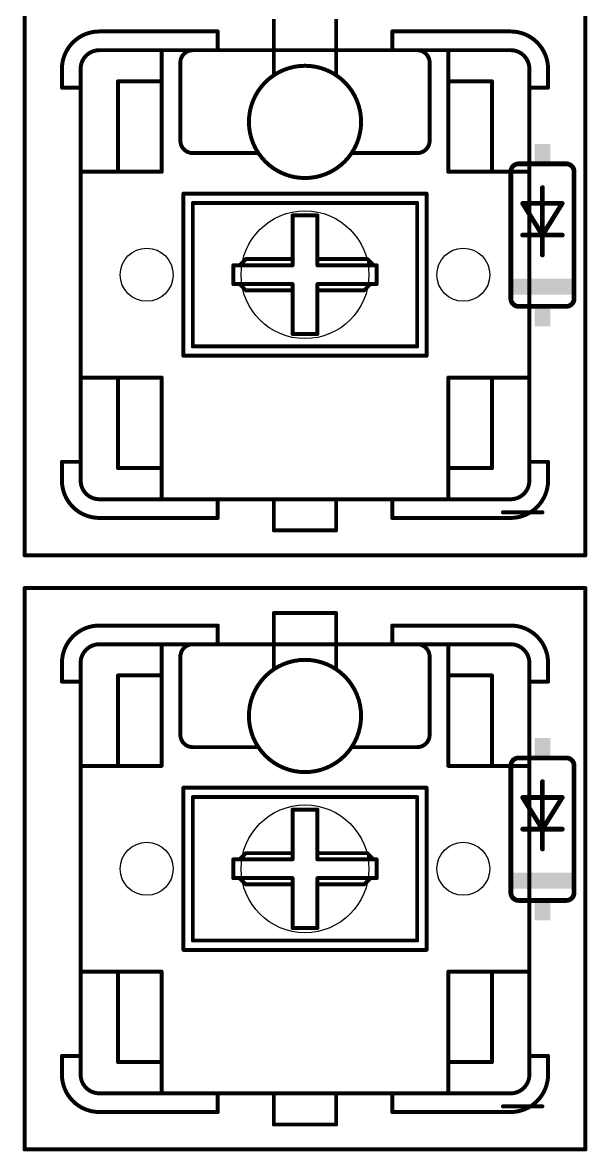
# Model space of a CAD drawing. Extents: x 0 to 155, y -1 to 106.
# Drawn here: x 59.52 to 77.64, y 44.28 to 80.48 of the extents above; entities that cross this region are included whole.
import ezdxf

# ---------------------------------------------------------------- set-up
doc = ezdxf.new("R2010")
doc.units = 0
doc.layers.add('20', color=7, linetype='CONTINUOUS')
doc.layers.add('21', color=253, linetype='CONTINUOUS')

# ---------------------------------------------------------------- blocks, each defined once
blk = doc.blocks.new('RECT')
blk.add_solid([(-0.5, -0.5), (0.5, -0.5), (-0.5, 0.5), (0.5, 0.5)])

msp = doc.modelspace()

# ---------------------------------------------------------------- linework, layer by layer
at = {"layer": '20'}
for centre, radius in [((68.58, 72.39), 2.05), ((63.5, 72.39), 0.85), ((73.66, 72.39), 0.85), ((68.58, 53.34), 2.05), ((63.5, 53.34), 0.85), ((73.66, 53.34), 0.85)]:
    msp.add_circle(centre, radius, dxfattribs=at)
at = {"layer": '21'}
for points, const_width in [([(59.58, 63.39), (59.58, 81.39)], 0.127), ([(77.58, 81.39), (77.58, 63.39)], 0.127), ([(67.58, 79.59), (67.58, 80.59)], 0.127), ([(69.58, 79.59), (69.58, 80.59)], 0.127), ([(61.98, 80.19), (65.78, 80.19)], 0.127), ([(65.78, 79.59), (65.78, 80.19)], 0.127), ([(71.38, 80.19), (75.18, 80.19)], 0.127), ([(71.38, 79.59), (71.38, 80.19)], 0.127), ([(61.98, 79.59), (65.78, 79.59)], 0.127), ([(63.98, 79.59), (63.98, 78.59)], 0.127), ([(65.78, 79.59), (67.58, 79.59)], 0.127), ([(67.58, 79.59), (69.58, 79.59)], 0.127), ([(67.58, 78.79), (67.58, 79.59)], 0.127), ([(69.58, 79.59), (71.38, 79.59)], 0.127), ([(69.58, 79.59), (69.58, 78.79)], 0.127), ([(71.38, 79.59), (75.18, 79.59)], 0.127), ([(73.18, 79.59), (73.18, 78.59)], 0.127), ([(60.78, 78.39), (60.78, 78.99)], 0.127), ([(61.38, 78.39), (61.38, 78.99)], 0.127), ([(64.58, 76.69), (64.58, 79.19)], 0.127), ([(72.58, 76.69), (72.58, 79.19)], 0.127), ([(75.78, 78.99), (75.78, 78.39)], 0.127), ([(76.38, 78.99), (76.38, 78.39)], 0.127), ([(62.58, 78.59), (62.58, 75.69)], 0.127), ([(63.98, 78.59), (62.58, 78.59)], 0.127), ([(63.98, 78.59), (63.98, 75.69)], 0.127), ([(73.18, 78.59), (73.18, 75.69)], 0.127), ([(74.58, 78.59), (73.18, 78.59)], 0.127), ([(74.58, 78.59), (74.58, 75.69)], 0.127), ([(61.38, 78.39), (60.78, 78.39)], 0.127), ([(61.38, 66.39), (61.38, 78.39)], 0.127), ([(75.78, 78.39), (75.78, 66.39)], 0.127), ([(75.78, 78.39), (76.38, 78.39)], 0.127), ([(64.98, 76.29), (67.08, 76.29)], 0.127), ([(70.08, 76.29), (72.18, 76.29)], 0.127), ([(75.438, 75.946), (76.962, 75.946)], 0.1524), ([(62.58, 75.69), (61.38, 75.69)], 0.127), ([(63.98, 75.69), (62.58, 75.69)], 0.127), ([(74.58, 75.69), (73.18, 75.69)], 0.127), ([(75.78, 75.69), (74.58, 75.69)], 0.127), ([(75.184, 71.628), (75.184, 75.692)], 0.1524), ([(77.216, 71.628), (77.216, 75.692)], 0.1524), ([(64.68, 69.79), (64.68, 74.99)], 0.127), ([(64.68, 74.99), (72.48, 74.99)], 0.127), ([(72.48, 74.99), (72.48, 69.79)], 0.127), ([(76.2, 73.66), (76.2, 75.184)], 0.1524), ([(64.98, 70.09), (64.98, 74.69)], 0.127), ([(64.98, 74.69), (72.18, 74.69)], 0.127), ([(72.18, 74.69), (72.18, 70.09)], 0.127), ([(75.565, 74.676), (76.835, 74.676)], 0.1524), ([(76.2, 73.66), (75.565, 74.676)], 0.1524), ([(76.835, 74.676), (76.2, 73.66)], 0.1524), ([(68.18, 72.89), (68.18, 74.29)], 0.127), ([(68.18, 74.29), (68.98, 74.29)], 0.127), ([(68.98, 74.29), (68.98, 72.89)], 0.127), ([(75.565, 73.66), (76.2, 73.66)], 0.1524), ([(76.2, 73.025), (76.2, 73.66)], 0.1524), ([(76.2, 73.66), (76.835, 73.66)], 0.1524), ([(66.68, 72.89), (66.48, 72.69)], 0.127), ([(68.18, 72.89), (66.68, 72.89)], 0.127), ([(68.18, 72.69), (68.18, 72.89)], 0.127), ([(68.98, 72.89), (68.98, 72.69)], 0.127), ([(70.58, 72.89), (68.98, 72.89)], 0.127), ([(70.78, 72.69), (70.58, 72.89)], 0.127), ([(66.28, 72.09), (66.28, 72.69)], 0.127), ([(66.28, 72.69), (66.48, 72.69)], 0.127), ([(66.48, 72.69), (68.18, 72.69)], 0.127), ([(68.98, 72.69), (70.78, 72.69)], 0.127), ([(70.88, 72.69), (70.78, 72.69)], 0.127), ([(70.88, 72.69), (70.88, 72.09)], 0.127), ([(66.48, 72.09), (66.28, 72.09)], 0.127), ([(68.18, 72.09), (66.48, 72.09)], 0.127), ([(66.48, 72.09), (66.68, 71.89)], 0.127), ([(68.18, 71.89), (68.18, 72.09)], 0.127), ([(70.68, 72.09), (68.98, 72.09)], 0.127), ([(68.98, 72.09), (68.98, 71.89)], 0.127), ([(70.68, 72.09), (70.48, 71.89)], 0.127), ([(70.88, 72.09), (70.68, 72.09)], 0.127), ([(68.18, 71.89), (66.68, 71.89)], 0.127), ([(68.18, 70.49), (68.18, 71.89)], 0.127), ([(68.98, 71.89), (68.98, 70.49)], 0.127), ([(70.48, 71.89), (68.98, 71.89)], 0.127), ([(75.438, 71.374), (76.962, 71.374)], 0.1524), ([(68.98, 70.49), (68.18, 70.49)], 0.127), ([(72.18, 70.09), (64.98, 70.09)], 0.127), ([(72.48, 69.79), (64.68, 69.79)], 0.127), ([(62.58, 69.09), (61.38, 69.09)], 0.127), ([(63.98, 69.09), (62.58, 69.09)], 0.127), ([(62.58, 69.09), (62.58, 66.19)], 0.127), ([(63.98, 69.09), (63.98, 66.19)], 0.127), ([(74.58, 69.09), (73.18, 69.09)], 0.127), ([(73.18, 69.09), (73.18, 66.19)], 0.127), ([(75.78, 69.09), (74.58, 69.09)], 0.127), ([(74.58, 69.09), (74.58, 66.19)], 0.127), ([(60.78, 65.79), (60.78, 66.39)], 0.127), ([(61.38, 66.39), (60.78, 66.39)], 0.127), ([(61.38, 65.79), (61.38, 66.39)], 0.127), ([(63.98, 66.19), (62.58, 66.19)], 0.127), ([(63.98, 66.19), (63.98, 65.19)], 0.127), ([(73.18, 66.19), (73.18, 65.19)], 0.127), ([(74.58, 66.19), (73.18, 66.19)], 0.127), ([(75.78, 66.39), (75.78, 65.79)], 0.127), ([(75.78, 66.39), (76.38, 66.39)], 0.127), ([(76.38, 66.39), (76.38, 65.79)], 0.127), ([(65.78, 65.19), (61.98, 65.19)], 0.127), ([(67.58, 65.19), (65.78, 65.19)], 0.127), ([(65.78, 64.59), (65.78, 65.19)], 0.127), ([(71.38, 65.19), (67.58, 65.19)], 0.127), ([(67.58, 64.19), (67.58, 65.19)], 0.127), ([(69.58, 64.19), (69.58, 65.19)], 0.127), ([(75.18, 65.19), (71.38, 65.19)], 0.127), ([(71.38, 64.59), (71.38, 65.19)], 0.127), ([(74.93, 64.77), (76.2, 64.77)], 0.127), ([(65.78, 64.59), (61.98, 64.59)], 0.127), ([(75.18, 64.59), (71.38, 64.59)], 0.127), ([(67.58, 64.19), (69.58, 64.19)], 0.127), ([(77.58, 63.39), (59.58, 63.39)], 0.127), ([(59.58, 62.34), (77.58, 62.34)], 0.127), ([(59.58, 44.34), (59.58, 62.34)], 0.127), ([(77.58, 62.34), (77.58, 44.34)], 0.127), ([(67.58, 61.54), (69.58, 61.54)], 0.127), ([(67.58, 60.54), (67.58, 61.54)], 0.127), ([(69.58, 60.54), (69.58, 61.54)], 0.127), ([(61.98, 61.14), (65.78, 61.14)], 0.127), ([(65.78, 60.54), (65.78, 61.14)], 0.127), ([(71.38, 61.14), (75.18, 61.14)], 0.127), ([(71.38, 60.54), (71.38, 61.14)], 0.127), ([(61.98, 60.54), (65.78, 60.54)], 0.127), ([(63.98, 60.54), (63.98, 59.54)], 0.127), ([(65.78, 60.54), (67.58, 60.54)], 0.127), ([(67.58, 60.54), (69.58, 60.54)], 0.127), ([(67.58, 59.74), (67.58, 60.54)], 0.127), ([(69.58, 60.54), (71.38, 60.54)], 0.127), ([(69.58, 60.54), (69.58, 59.74)], 0.127), ([(71.38, 60.54), (75.18, 60.54)], 0.127), ([(73.18, 60.54), (73.18, 59.54)], 0.127), ([(64.58, 57.64), (64.58, 60.14)], 0.127), ([(72.58, 57.64), (72.58, 60.14)], 0.127), ([(60.78, 59.34), (60.78, 59.94)], 0.127), ([(61.38, 59.34), (61.38, 59.94)], 0.127), ([(75.78, 59.94), (75.78, 59.34)], 0.127), ([(76.38, 59.94), (76.38, 59.34)], 0.127), ([(61.38, 59.34), (60.78, 59.34)], 0.127), ([(61.38, 47.34), (61.38, 59.34)], 0.127), ([(62.58, 59.54), (62.58, 56.64)], 0.127), ([(63.98, 59.54), (62.58, 59.54)], 0.127), ([(63.98, 59.54), (63.98, 56.64)], 0.127), ([(73.18, 59.54), (73.18, 56.64)], 0.127), ([(74.58, 59.54), (73.18, 59.54)], 0.127), ([(74.58, 59.54), (74.58, 56.64)], 0.127), ([(75.78, 59.34), (75.78, 47.34)], 0.127), ([(75.78, 59.34), (76.38, 59.34)], 0.127), ([(64.98, 57.24), (67.08, 57.24)], 0.127), ([(70.08, 57.24), (72.18, 57.24)], 0.127), ([(75.438, 56.896), (76.962, 56.896)], 0.1524), ([(62.58, 56.64), (61.38, 56.64)], 0.127), ([(63.98, 56.64), (62.58, 56.64)], 0.127), ([(74.58, 56.64), (73.18, 56.64)], 0.127), ([(75.78, 56.64), (74.58, 56.64)], 0.127), ([(75.184, 52.578), (75.184, 56.642)], 0.1524), ([(77.216, 52.578), (77.216, 56.642)], 0.1524), ([(76.2, 54.61), (76.2, 56.134)], 0.1524), ([(64.68, 50.74), (64.68, 55.94)], 0.127), ([(64.68, 55.94), (72.48, 55.94)], 0.127), ([(72.48, 55.94), (72.48, 50.74)], 0.127), ([(64.98, 51.04), (64.98, 55.64)], 0.127), ([(64.98, 55.64), (72.18, 55.64)], 0.127), ([(72.18, 55.64), (72.18, 51.04)], 0.127), ([(75.565, 55.626), (76.835, 55.626)], 0.1524), ([(76.2, 54.61), (75.565, 55.626)], 0.1524), ([(76.835, 55.626), (76.2, 54.61)], 0.1524), ([(68.18, 53.84), (68.18, 55.24)], 0.127), ([(68.18, 55.24), (68.98, 55.24)], 0.127), ([(68.98, 55.24), (68.98, 53.84)], 0.127), ([(75.565, 54.61), (76.2, 54.61)], 0.1524), ([(76.2, 53.975), (76.2, 54.61)], 0.1524), ([(76.2, 54.61), (76.835, 54.61)], 0.1524), ([(66.28, 53.04), (66.28, 53.64)], 0.127), ([(66.28, 53.64), (66.48, 53.64)], 0.127), ([(66.68, 53.84), (66.48, 53.64)], 0.127), ([(66.48, 53.64), (68.18, 53.64)], 0.127), ([(68.18, 53.84), (66.68, 53.84)], 0.127), ([(68.18, 53.64), (68.18, 53.84)], 0.127), ([(68.98, 53.84), (68.98, 53.64)], 0.127), ([(70.58, 53.84), (68.98, 53.84)], 0.127), ([(68.98, 53.64), (70.78, 53.64)], 0.127), ([(70.78, 53.64), (70.58, 53.84)], 0.127), ([(70.88, 53.64), (70.78, 53.64)], 0.127), ([(70.88, 53.64), (70.88, 53.04)], 0.127), ([(66.48, 53.04), (66.28, 53.04)], 0.127), ([(68.18, 53.04), (66.48, 53.04)], 0.127), ([(66.48, 53.04), (66.68, 52.84)], 0.127), ([(68.18, 52.84), (66.68, 52.84)], 0.127), ([(68.18, 52.84), (68.18, 53.04)], 0.127), ([(68.18, 51.44), (68.18, 52.84)], 0.127), ([(70.68, 53.04), (68.98, 53.04)], 0.127), ([(68.98, 53.04), (68.98, 52.84)], 0.127), ([(68.98, 52.84), (68.98, 51.44)], 0.127), ([(70.48, 52.84), (68.98, 52.84)], 0.127), ([(70.68, 53.04), (70.48, 52.84)], 0.127), ([(70.88, 53.04), (70.68, 53.04)], 0.127), ([(75.438, 52.324), (76.962, 52.324)], 0.1524), ([(68.98, 51.44), (68.18, 51.44)], 0.127), ([(72.18, 51.04), (64.98, 51.04)], 0.127), ([(72.48, 50.74), (64.68, 50.74)], 0.127), ([(62.58, 50.04), (61.38, 50.04)], 0.127), ([(63.98, 50.04), (62.58, 50.04)], 0.127), ([(62.58, 50.04), (62.58, 47.14)], 0.127), ([(63.98, 50.04), (63.98, 47.14)], 0.127), ([(74.58, 50.04), (73.18, 50.04)], 0.127), ([(73.18, 50.04), (73.18, 47.14)], 0.127), ([(75.78, 50.04), (74.58, 50.04)], 0.127), ([(74.58, 50.04), (74.58, 47.14)], 0.127), ([(60.78, 46.74), (60.78, 47.34)], 0.127), ([(61.38, 47.34), (60.78, 47.34)], 0.127), ([(61.38, 46.74), (61.38, 47.34)], 0.127), ([(63.98, 47.14), (62.58, 47.14)], 0.127), ([(63.98, 47.14), (63.98, 46.14)], 0.127), ([(73.18, 47.14), (73.18, 46.14)], 0.127), ([(74.58, 47.14), (73.18, 47.14)], 0.127), ([(75.78, 47.34), (75.78, 46.74)], 0.127), ([(75.78, 47.34), (76.38, 47.34)], 0.127), ([(76.38, 47.34), (76.38, 46.74)], 0.127), ([(65.78, 46.14), (61.98, 46.14)], 0.127), ([(67.58, 46.14), (65.78, 46.14)], 0.127), ([(65.78, 45.54), (65.78, 46.14)], 0.127), ([(71.38, 46.14), (67.58, 46.14)], 0.127), ([(67.58, 45.14), (67.58, 46.14)], 0.127), ([(69.58, 45.14), (69.58, 46.14)], 0.127), ([(75.18, 46.14), (71.38, 46.14)], 0.127), ([(71.38, 45.54), (71.38, 46.14)], 0.127), ([(74.93, 45.72), (76.2, 45.72)], 0.127), ([(65.78, 45.54), (61.98, 45.54)], 0.127), ([(75.18, 45.54), (71.38, 45.54)], 0.127), ([(67.58, 45.14), (69.58, 45.14)], 0.127), ([(77.58, 44.34), (59.58, 44.34)], 0.127)]:
    msp.add_lwpolyline(points, dxfattribs=dict(at, const_width=const_width))
for points, const_width in [([(61.98, 80.19, 0.4142), (60.78, 78.99)], 0.127), ([(61.98, 80.2218, 1), (61.98, 80.1582)], 0.0635), ([(61.98, 80.1582, 1), (61.98, 80.2218)], 0.0635), ([(65.8118, 80.19, 1), (65.7482, 80.19)], 0.0635), ([(65.78, 80.1582, 1), (65.78, 80.2218)], 0.0635), ([(71.38, 80.2218, 1), (71.38, 80.1582)], 0.0635), ([(71.4118, 80.19, 1), (71.3483, 80.19)], 0.0635), ([(75.18, 80.2218, 1), (75.18, 80.1582)], 0.0635), ([(76.38, 78.99, 0.4142), (75.18, 80.19)], 0.127), ([(75.18, 80.1582, 1), (75.18, 80.2218)], 0.0635), ([(61.98, 79.59, 0.4142), (61.38, 78.99)], 0.127), ([(61.98, 79.6218, 1), (61.98, 79.5583)], 0.0635), ([(61.98, 79.5583, 1), (61.98, 79.6218)], 0.0635), ([(64.0118, 79.59, 1), (63.9483, 79.59)], 0.0635), ([(64.98, 79.59, 0.4142), (64.58, 79.19)], 0.127), ([(64.98, 79.5583, 1), (64.98, 79.6218)], 0.0635), ([(65.78, 79.6218, 1), (65.78, 79.5583)], 0.0635), ([(65.78, 79.5583, 1), (65.78, 79.6218)], 0.0635), ([(67.6118, 79.59, 1), (67.5482, 79.59)], 0.0635), ([(67.58, 79.6218, 1), (67.58, 79.5583)], 0.0635), ([(67.58, 79.5583, 1), (67.58, 79.6218)], 0.0635), ([(69.6118, 79.59, 1), (69.5482, 79.59)], 0.0635), ([(69.58, 79.6218, 1), (69.58, 79.5583)], 0.0635), ([(69.58, 79.5583, 1), (69.58, 79.6218)], 0.0635), ([(71.38, 79.6218, 1), (71.38, 79.5583)], 0.0635), ([(71.38, 79.5583, 1), (71.38, 79.6218)], 0.0635), ([(72.58, 79.19, 0.4142), (72.18, 79.59)], 0.127), ([(72.18, 79.6218, 1), (72.18, 79.5583)], 0.0635), ([(73.2118, 79.59, 1), (73.1483, 79.59)], 0.0635), ([(75.78, 78.99, 0.4142), (75.18, 79.59)], 0.127), ([(75.18, 79.6218, 1), (75.18, 79.5583)], 0.0635), ([(75.18, 79.5583, 1), (75.18, 79.6218)], 0.0635), ([(65.7482, 79.59, 1), (65.8118, 79.59)], 0.0635), ([(67.5482, 79.59, 1), (67.6118, 79.59)], 0.0635), ([(69.5482, 79.59, 1), (69.6118, 79.59)], 0.0635), ([(71.3483, 79.59, 1), (71.4118, 79.59)], 0.0635), ([(60.8118, 78.99, 1), (60.7482, 78.99)], 0.0635), ([(60.7482, 78.99, 1), (60.8118, 78.99)], 0.0635), ([(61.4118, 78.99, 1), (61.3483, 78.99)], 0.0635), ([(61.3483, 78.99, 1), (61.4118, 78.99)], 0.0635), ([(64.6118, 79.19, 1), (64.5482, 79.19)], 0.0635), ([(64.5482, 79.19, 1), (64.6118, 79.19)], 0.0635), ([(68.58, 79.09, 1), (68.58, 75.49)], 0.127), ([(68.58, 75.49, 1), (68.58, 79.09)], 0.127), ([(68.58, 79.1218, 1), (68.58, 79.0583)], 0.0635), ([(68.58, 79.0583, 1), (68.58, 79.1218)], 0.0635), ([(72.6118, 79.19, 1), (72.5482, 79.19)], 0.0635), ([(72.5482, 79.19, 1), (72.6118, 79.19)], 0.0635), ([(75.8118, 78.99, 1), (75.7482, 78.99)], 0.0635), ([(75.7482, 78.99, 1), (75.8118, 78.99)], 0.0635), ([(76.4118, 78.99, 1), (76.3483, 78.99)], 0.0635), ([(76.3483, 78.99, 1), (76.4118, 78.99)], 0.0635), ([(62.6118, 78.59, 1), (62.5483, 78.59)], 0.0635), ([(62.58, 78.6218, 1), (62.58, 78.5583)], 0.0635), ([(64.0118, 78.59, 1), (63.9483, 78.59)], 0.0635), ([(63.9483, 78.59, 1), (64.0118, 78.59)], 0.0635), ([(63.98, 78.5583, 1), (63.98, 78.6218)], 0.0635), ([(67.5482, 78.79, 1), (67.6118, 78.79)], 0.0635), ([(69.5482, 78.79, 1), (69.6118, 78.79)], 0.0635), ([(73.18, 78.6218, 1), (73.18, 78.5583)], 0.0635), ([(73.2118, 78.59, 1), (73.1483, 78.59)], 0.0635), ([(73.1483, 78.59, 1), (73.2118, 78.59)], 0.0635), ([(74.6118, 78.59, 1), (74.5482, 78.59)], 0.0635), ([(74.58, 78.5583, 1), (74.58, 78.6218)], 0.0635), ([(60.78, 78.4218, 1), (60.78, 78.3582)], 0.0635), ([(60.7482, 78.39, 1), (60.8118, 78.39)], 0.0635), ([(61.4118, 78.39, 1), (61.3483, 78.39)], 0.0635), ([(61.3483, 78.39, 1), (61.4118, 78.39)], 0.0635), ([(61.38, 78.3582, 1), (61.38, 78.4218)], 0.0635), ([(75.8118, 78.39, 1), (75.7482, 78.39)], 0.0635), ([(75.78, 78.4218, 1), (75.78, 78.3582)], 0.0635), ([(75.7482, 78.39, 1), (75.8118, 78.39)], 0.0635), ([(76.3483, 78.39, 1), (76.4118, 78.39)], 0.0635), ([(76.38, 78.3582, 1), (76.38, 78.4218)], 0.0635), ([(64.6118, 76.69, 1), (64.5482, 76.69)], 0.0635), ([(64.58, 76.69, 0.4142), (64.98, 76.29)], 0.127), ([(72.18, 76.29, 0.4142), (72.58, 76.69)], 0.127), ([(72.6118, 76.69, 1), (72.5482, 76.69)], 0.0635), ([(64.5482, 76.69, 1), (64.6118, 76.69)], 0.0635), ([(72.5482, 76.69, 1), (72.6118, 76.69)], 0.0635), ([(64.98, 76.3218, 1), (64.98, 76.2583)], 0.0635), ([(64.98, 76.2583, 1), (64.98, 76.3218)], 0.0635), ([(67.08, 76.2583, 1), (67.08, 76.3218)], 0.0635), ([(70.08, 76.3218, 1), (70.08, 76.2583)], 0.0635), ([(72.18, 76.3218, 1), (72.18, 76.2583)], 0.0635), ([(72.18, 76.2583, 1), (72.18, 76.3218)], 0.0635), ([(75.438, 75.946, 0.4142), (75.184, 75.692)], 0.1524), ([(75.438, 75.9841, 1), (75.438, 75.9079)], 0.0762), ([(75.438, 75.9079, 1), (75.438, 75.9841)], 0.0762), ([(77.216, 75.692, 0.4142), (76.962, 75.946)], 0.1524), ([(76.962, 75.9841, 1), (76.962, 75.9079)], 0.0762), ([(76.962, 75.9079, 1), (76.962, 75.9841)], 0.0762), ([(61.38, 75.7218, 1), (61.38, 75.6582)], 0.0635), ([(62.58, 75.7218, 1), (62.58, 75.6582)], 0.0635), ([(62.5483, 75.69, 1), (62.6118, 75.69)], 0.0635), ([(62.58, 75.6582, 1), (62.58, 75.7218)], 0.0635), ([(63.9483, 75.69, 1), (64.0118, 75.69)], 0.0635), ([(63.98, 75.6582, 1), (63.98, 75.7218)], 0.0635), ([(73.18, 75.7218, 1), (73.18, 75.6582)], 0.0635), ([(73.1483, 75.69, 1), (73.2118, 75.69)], 0.0635), ([(74.58, 75.7218, 1), (74.58, 75.6582)], 0.0635), ([(74.5482, 75.69, 1), (74.6118, 75.69)], 0.0635), ([(74.58, 75.6582, 1), (74.58, 75.7218)], 0.0635), ([(75.2221, 75.692, 1), (75.1459, 75.692)], 0.0762), ([(75.1459, 75.692, 1), (75.2221, 75.692)], 0.0762), ([(75.78, 75.6582, 1), (75.78, 75.7218)], 0.0635), ([(77.2541, 75.692, 1), (77.1779, 75.692)], 0.0762), ([(77.1779, 75.692, 1), (77.2541, 75.692)], 0.0762), ([(68.58, 75.5218, 1), (68.58, 75.4583)], 0.0635), ([(68.58, 75.4583, 1), (68.58, 75.5218)], 0.0635), ([(64.68, 75.0218, 1), (64.68, 74.9583)], 0.0635), ([(64.7118, 74.99, 1), (64.6483, 74.99)], 0.0635), ([(72.5118, 74.99, 1), (72.4483, 74.99)], 0.0635), ([(72.48, 74.9583, 1), (72.48, 75.0218)], 0.0635), ([(76.2381, 75.184, 1), (76.1619, 75.184)], 0.0762), ([(64.98, 74.7218, 1), (64.98, 74.6582)], 0.0635), ([(65.0118, 74.69, 1), (64.9483, 74.69)], 0.0635), ([(72.2118, 74.69, 1), (72.1483, 74.69)], 0.0635), ([(72.18, 74.6582, 1), (72.18, 74.7218)], 0.0635), ([(75.565, 74.7141, 1), (75.565, 74.6379)], 0.0762), ([(75.5973, 74.6962, 1), (75.5327, 74.6558)], 0.0762), ([(76.8673, 74.6558, 1), (76.8027, 74.6962)], 0.0762), ([(76.835, 74.6379, 1), (76.835, 74.7141)], 0.0762), ([(68.18, 74.3218, 1), (68.18, 74.2583)], 0.0635), ([(68.2118, 74.29, 1), (68.1483, 74.29)], 0.0635), ([(69.0118, 74.29, 1), (68.9483, 74.29)], 0.0635), ([(68.98, 74.2583, 1), (68.98, 74.3218)], 0.0635), ([(75.565, 73.6981, 1), (75.565, 73.6219)], 0.0762), ([(76.2381, 73.66, 1), (76.1619, 73.66)], 0.0762), ([(76.2, 73.6981, 1), (76.2, 73.6219)], 0.0762), ([(76.1677, 73.6802, 1), (76.2323, 73.6398)], 0.0762), ([(76.1619, 73.66, 1), (76.2381, 73.66)], 0.0762), ([(76.1677, 73.6398, 1), (76.2323, 73.6802)], 0.0762), ([(76.2, 73.6219, 1), (76.2, 73.6981)], 0.0762), ([(76.835, 73.6219, 1), (76.835, 73.6981)], 0.0762), ([(66.68, 72.9218, 1), (66.68, 72.8582)], 0.0635), ([(66.7025, 72.8675, 1), (66.6575, 72.9125)], 0.0635), ([(68.2118, 72.89, 1), (68.1483, 72.89)], 0.0635), ([(68.1483, 72.89, 1), (68.2118, 72.89)], 0.0635), ([(68.18, 72.8582, 1), (68.18, 72.9218)], 0.0635), ([(68.98, 72.9218, 1), (68.98, 72.8582)], 0.0635), ([(69.0118, 72.89, 1), (68.9483, 72.89)], 0.0635), ([(68.9483, 72.89, 1), (69.0118, 72.89)], 0.0635), ([(70.6025, 72.9125, 1), (70.5575, 72.8675)], 0.0635), ([(70.58, 72.8582, 1), (70.58, 72.9218)], 0.0635), ([(76.1619, 73.025, 1), (76.2381, 73.025)], 0.0762), ([(66.3118, 72.69, 1), (66.2482, 72.69)], 0.0635), ([(66.28, 72.7218, 1), (66.28, 72.6582)], 0.0635), ([(66.48, 72.7218, 1), (66.48, 72.6582)], 0.0635), ([(66.4575, 72.7125, 1), (66.5025, 72.6675)], 0.0635), ([(66.48, 72.6582, 1), (66.48, 72.7218)], 0.0635), ([(68.1483, 72.69, 1), (68.2118, 72.69)], 0.0635), ([(68.18, 72.6582, 1), (68.18, 72.7218)], 0.0635), ([(68.98, 72.7218, 1), (68.98, 72.6582)], 0.0635), ([(68.9483, 72.69, 1), (69.0118, 72.69)], 0.0635), ([(70.78, 72.7218, 1), (70.78, 72.6582)], 0.0635), ([(70.7575, 72.6675, 1), (70.8025, 72.7125)], 0.0635), ([(70.78, 72.6582, 1), (70.78, 72.7218)], 0.0635), ([(70.9118, 72.69, 1), (70.8483, 72.69)], 0.0635), ([(70.88, 72.6582, 1), (70.88, 72.7218)], 0.0635), ([(66.2482, 72.09, 1), (66.3118, 72.09)], 0.0635), ([(66.28, 72.1218, 1), (66.28, 72.0583)], 0.0635), ([(66.5025, 72.1125, 1), (66.4575, 72.0675)], 0.0635), ([(66.48, 72.1218, 1), (66.48, 72.0583)], 0.0635), ([(66.48, 72.0583, 1), (66.48, 72.1218)], 0.0635), ([(68.2118, 72.09, 1), (68.1483, 72.09)], 0.0635), ([(68.18, 72.0583, 1), (68.18, 72.1218)], 0.0635), ([(68.98, 72.1218, 1), (68.98, 72.0583)], 0.0635), ([(69.0118, 72.09, 1), (68.9483, 72.09)], 0.0635), ([(70.68, 72.1218, 1), (70.68, 72.0583)], 0.0635), ([(70.7025, 72.0675, 1), (70.6575, 72.1125)], 0.0635), ([(70.68, 72.0583, 1), (70.68, 72.1218)], 0.0635), ([(70.8483, 72.09, 1), (70.9118, 72.09)], 0.0635), ([(70.88, 72.0583, 1), (70.88, 72.1218)], 0.0635), ([(66.68, 71.9218, 1), (66.68, 71.8582)], 0.0635), ([(66.6575, 71.8675, 1), (66.7025, 71.9125)], 0.0635), ([(68.2118, 71.89, 1), (68.1483, 71.89)], 0.0635), ([(68.1483, 71.89, 1), (68.2118, 71.89)], 0.0635), ([(68.18, 71.8582, 1), (68.18, 71.9218)], 0.0635), ([(68.98, 71.9218, 1), (68.98, 71.8582)], 0.0635), ([(69.0118, 71.89, 1), (68.9483, 71.89)], 0.0635), ([(68.9483, 71.89, 1), (69.0118, 71.89)], 0.0635), ([(70.4575, 71.9125, 1), (70.5025, 71.8675)], 0.0635), ([(70.48, 71.8582, 1), (70.48, 71.9218)], 0.0635), ([(75.184, 71.628, 0.4142), (75.438, 71.374)], 0.1524), ([(75.2221, 71.628, 1), (75.1459, 71.628)], 0.0762), ([(76.962, 71.374, 0.4142), (77.216, 71.628)], 0.1524), ([(77.2541, 71.628, 1), (77.1779, 71.628)], 0.0762), ([(75.1459, 71.628, 1), (75.2221, 71.628)], 0.0762), ([(75.438, 71.4121, 1), (75.438, 71.3359)], 0.0762), ([(75.438, 71.3359, 1), (75.438, 71.4121)], 0.0762), ([(76.962, 71.4121, 1), (76.962, 71.3359)], 0.0762), ([(76.962, 71.3359, 1), (76.962, 71.4121)], 0.0762), ([(77.1779, 71.628, 1), (77.2541, 71.628)], 0.0762), ([(68.18, 70.5218, 1), (68.18, 70.4583)], 0.0635), ([(68.1483, 70.49, 1), (68.2118, 70.49)], 0.0635), ([(68.9483, 70.49, 1), (69.0118, 70.49)], 0.0635), ([(68.98, 70.4583, 1), (68.98, 70.5218)], 0.0635), ([(64.98, 70.1218, 1), (64.98, 70.0583)], 0.0635), ([(64.9483, 70.09, 1), (65.0118, 70.09)], 0.0635), ([(72.1483, 70.09, 1), (72.2118, 70.09)], 0.0635), ([(72.18, 70.0583, 1), (72.18, 70.1218)], 0.0635), ([(64.68, 69.8218, 1), (64.68, 69.7583)], 0.0635), ([(64.6483, 69.79, 1), (64.7118, 69.79)], 0.0635), ([(72.4483, 69.79, 1), (72.5118, 69.79)], 0.0635), ([(72.48, 69.7583, 1), (72.48, 69.8218)], 0.0635), ([(61.38, 69.1218, 1), (61.38, 69.0583)], 0.0635), ([(62.58, 69.1218, 1), (62.58, 69.0583)], 0.0635), ([(62.6118, 69.09, 1), (62.5483, 69.09)], 0.0635), ([(62.58, 69.0583, 1), (62.58, 69.1218)], 0.0635), ([(64.0118, 69.09, 1), (63.9483, 69.09)], 0.0635), ([(63.98, 69.0583, 1), (63.98, 69.1218)], 0.0635), ([(73.18, 69.1218, 1), (73.18, 69.0583)], 0.0635), ([(73.2118, 69.09, 1), (73.1483, 69.09)], 0.0635), ([(74.6118, 69.09, 1), (74.5482, 69.09)], 0.0635), ([(74.58, 69.1218, 1), (74.58, 69.0583)], 0.0635), ([(74.58, 69.0583, 1), (74.58, 69.1218)], 0.0635), ([(75.78, 69.0583, 1), (75.78, 69.1218)], 0.0635), ([(60.8118, 66.39, 1), (60.7482, 66.39)], 0.0635), ([(60.78, 66.4218, 1), (60.78, 66.3582)], 0.0635), ([(61.4118, 66.39, 1), (61.3483, 66.39)], 0.0635), ([(61.3483, 66.39, 1), (61.4118, 66.39)], 0.0635), ([(61.38, 66.3582, 1), (61.38, 66.4218)], 0.0635), ([(62.58, 66.2218, 1), (62.58, 66.1582)], 0.0635), ([(64.0118, 66.19, 1), (63.9483, 66.19)], 0.0635), ([(63.98, 66.1582, 1), (63.98, 66.2218)], 0.0635), ([(73.18, 66.2218, 1), (73.18, 66.1582)], 0.0635), ([(73.2118, 66.19, 1), (73.1483, 66.19)], 0.0635), ([(74.58, 66.1582, 1), (74.58, 66.2218)], 0.0635), ([(75.8118, 66.39, 1), (75.7482, 66.39)], 0.0635), ([(75.78, 66.4218, 1), (75.78, 66.3582)], 0.0635), ([(75.7482, 66.39, 1), (75.8118, 66.39)], 0.0635), ([(76.4118, 66.39, 1), (76.3483, 66.39)], 0.0635), ([(76.38, 66.3582, 1), (76.38, 66.4218)], 0.0635), ([(62.5483, 66.19, 1), (62.6118, 66.19)], 0.0635), ([(63.9483, 66.19, 1), (64.0118, 66.19)], 0.0635), ([(73.1483, 66.19, 1), (73.2118, 66.19)], 0.0635), ([(74.5482, 66.19, 1), (74.6118, 66.19)], 0.0635), ([(60.8118, 65.79, 1), (60.7482, 65.79)], 0.0635), ([(60.7482, 65.79, 1), (60.8118, 65.79)], 0.0635), ([(60.78, 65.79, 0.4142), (61.98, 64.59)], 0.127), ([(61.38, 65.79, 0.4142), (61.98, 65.19)], 0.127), ([(61.4118, 65.79, 1), (61.3483, 65.79)], 0.0635), ([(61.3483, 65.79, 1), (61.4118, 65.79)], 0.0635), ([(75.18, 64.59, 0.4142), (76.38, 65.79)], 0.127), ([(75.18, 65.19, 0.4142), (75.78, 65.79)], 0.127), ([(75.8118, 65.79, 1), (75.7482, 65.79)], 0.0635), ([(75.7482, 65.79, 1), (75.8118, 65.79)], 0.0635), ([(76.4118, 65.79, 1), (76.3483, 65.79)], 0.0635), ([(76.3483, 65.79, 1), (76.4118, 65.79)], 0.0635), ([(61.98, 65.2218, 1), (61.98, 65.1582)], 0.0635), ([(61.98, 65.1582, 1), (61.98, 65.2218)], 0.0635), ([(63.9483, 65.19, 1), (64.0118, 65.19)], 0.0635), ([(65.78, 65.2218, 1), (65.78, 65.1582)], 0.0635), ([(65.8118, 65.19, 1), (65.7482, 65.19)], 0.0635), ([(65.78, 65.1582, 1), (65.78, 65.2218)], 0.0635), ([(67.58, 65.2218, 1), (67.58, 65.1582)], 0.0635), ([(67.6118, 65.19, 1), (67.5482, 65.19)], 0.0635), ([(67.58, 65.1582, 1), (67.58, 65.2218)], 0.0635), ([(69.6118, 65.19, 1), (69.5482, 65.19)], 0.0635), ([(71.38, 65.2218, 1), (71.38, 65.1582)], 0.0635), ([(71.4118, 65.19, 1), (71.3483, 65.19)], 0.0635), ([(71.38, 65.1582, 1), (71.38, 65.2218)], 0.0635), ([(73.1483, 65.19, 1), (73.2118, 65.19)], 0.0635), ([(75.18, 65.2218, 1), (75.18, 65.1582)], 0.0635), ([(75.18, 65.1582, 1), (75.18, 65.2218)], 0.0635), ([(74.93, 64.8017, 1), (74.93, 64.7382)], 0.0635), ([(76.2, 64.7382, 1), (76.2, 64.8017)], 0.0635), ([(61.98, 64.6218, 1), (61.98, 64.5583)], 0.0635), ([(61.98, 64.5583, 1), (61.98, 64.6218)], 0.0635), ([(65.7482, 64.59, 1), (65.8118, 64.59)], 0.0635), ([(65.78, 64.5583, 1), (65.78, 64.6218)], 0.0635), ([(71.38, 64.6218, 1), (71.38, 64.5583)], 0.0635), ([(71.3483, 64.59, 1), (71.4118, 64.59)], 0.0635), ([(75.18, 64.6218, 1), (75.18, 64.5583)], 0.0635), ([(75.18, 64.5583, 1), (75.18, 64.6218)], 0.0635), ([(67.58, 64.2218, 1), (67.58, 64.1582)], 0.0635), ([(67.5482, 64.19, 1), (67.6118, 64.19)], 0.0635), ([(69.5482, 64.19, 1), (69.6118, 64.19)], 0.0635), ([(69.58, 64.1582, 1), (69.58, 64.2218)], 0.0635), ([(59.58, 63.4218, 1), (59.58, 63.3582)], 0.0635), ([(59.5483, 63.39, 1), (59.6118, 63.39)], 0.0635), ([(77.5482, 63.39, 1), (77.6118, 63.39)], 0.0635), ([(77.58, 63.3582, 1), (77.58, 63.4218)], 0.0635), ([(59.58, 62.3718, 1), (59.58, 62.3083)], 0.0635), ([(59.6118, 62.34, 1), (59.5483, 62.34)], 0.0635), ([(77.6118, 62.34, 1), (77.5482, 62.34)], 0.0635), ([(77.58, 62.3083, 1), (77.58, 62.3718)], 0.0635), ([(67.6118, 61.54, 1), (67.5482, 61.54)], 0.0635), ([(67.58, 61.5718, 1), (67.58, 61.5083)], 0.0635), ([(69.6118, 61.54, 1), (69.5482, 61.54)], 0.0635), ([(69.58, 61.5083, 1), (69.58, 61.5718)], 0.0635), ([(61.98, 61.14, 0.4142), (60.78, 59.94)], 0.127), ([(61.98, 61.1718, 1), (61.98, 61.1082)], 0.0635), ([(61.98, 61.1082, 1), (61.98, 61.1718)], 0.0635), ([(65.8118, 61.14, 1), (65.7482, 61.14)], 0.0635), ([(65.78, 61.1082, 1), (65.78, 61.1718)], 0.0635), ([(71.38, 61.1718, 1), (71.38, 61.1082)], 0.0635), ([(71.4118, 61.14, 1), (71.3483, 61.14)], 0.0635), ([(75.18, 61.1718, 1), (75.18, 61.1082)], 0.0635), ([(76.38, 59.94, 0.4142), (75.18, 61.14)], 0.127), ([(75.18, 61.1082, 1), (75.18, 61.1718)], 0.0635), ([(61.98, 60.54, 0.4142), (61.38, 59.94)], 0.127), ([(61.98, 60.5718, 1), (61.98, 60.5083)], 0.0635), ([(61.98, 60.5083, 1), (61.98, 60.5718)], 0.0635), ([(64.0118, 60.54, 1), (63.9483, 60.54)], 0.0635), ([(64.98, 60.54, 0.4142), (64.58, 60.14)], 0.127), ([(64.98, 60.5083, 1), (64.98, 60.5718)], 0.0635), ([(65.7482, 60.54, 1), (65.8118, 60.54)], 0.0635), ([(65.78, 60.5718, 1), (65.78, 60.5083)], 0.0635), ([(65.78, 60.5083, 1), (65.78, 60.5718)], 0.0635), ([(67.6118, 60.54, 1), (67.5482, 60.54)], 0.0635), ([(67.5482, 60.54, 1), (67.6118, 60.54)], 0.0635), ([(67.58, 60.5718, 1), (67.58, 60.5083)], 0.0635), ([(67.58, 60.5083, 1), (67.58, 60.5718)], 0.0635), ([(69.6118, 60.54, 1), (69.5482, 60.54)], 0.0635), ([(69.5482, 60.54, 1), (69.6118, 60.54)], 0.0635), ([(69.58, 60.5718, 1), (69.58, 60.5083)], 0.0635), ([(69.58, 60.5083, 1), (69.58, 60.5718)], 0.0635), ([(71.38, 60.5718, 1), (71.38, 60.5083)], 0.0635), ([(71.3483, 60.54, 1), (71.4118, 60.54)], 0.0635), ([(71.38, 60.5083, 1), (71.38, 60.5718)], 0.0635), ([(72.18, 60.5718, 1), (72.18, 60.5083)], 0.0635), ([(72.58, 60.14, 0.4142), (72.18, 60.54)], 0.127), ([(73.2118, 60.54, 1), (73.1483, 60.54)], 0.0635), ([(75.18, 60.5718, 1), (75.18, 60.5083)], 0.0635), ([(75.78, 59.94, 0.4142), (75.18, 60.54)], 0.127), ([(75.18, 60.5083, 1), (75.18, 60.5718)], 0.0635), ([(64.6118, 60.14, 1), (64.5482, 60.14)], 0.0635), ([(64.5482, 60.14, 1), (64.6118, 60.14)], 0.0635), ([(68.58, 60.04, 1), (68.58, 56.44)], 0.127), ([(68.58, 60.0718, 1), (68.58, 60.0083)], 0.0635), ([(68.58, 56.44, 1), (68.58, 60.04)], 0.127), ([(68.58, 60.0083, 1), (68.58, 60.0718)], 0.0635), ([(72.6118, 60.14, 1), (72.5482, 60.14)], 0.0635), ([(72.5482, 60.14, 1), (72.6118, 60.14)], 0.0635), ([(60.8118, 59.94, 1), (60.7482, 59.94)], 0.0635), ([(60.7482, 59.94, 1), (60.8118, 59.94)], 0.0635), ([(61.4118, 59.94, 1), (61.3483, 59.94)], 0.0635), ([(61.3483, 59.94, 1), (61.4118, 59.94)], 0.0635), ([(67.5482, 59.74, 1), (67.6118, 59.74)], 0.0635), ([(69.5482, 59.74, 1), (69.6118, 59.74)], 0.0635), ([(75.8118, 59.94, 1), (75.7482, 59.94)], 0.0635), ([(75.7482, 59.94, 1), (75.8118, 59.94)], 0.0635), ([(76.4118, 59.94, 1), (76.3483, 59.94)], 0.0635), ([(76.3483, 59.94, 1), (76.4118, 59.94)], 0.0635), ([(60.7482, 59.34, 1), (60.8118, 59.34)], 0.0635), ([(60.78, 59.3718, 1), (60.78, 59.3083)], 0.0635), ([(61.4118, 59.34, 1), (61.3483, 59.34)], 0.0635), ([(61.3483, 59.34, 1), (61.4118, 59.34)], 0.0635), ([(61.38, 59.3083, 1), (61.38, 59.3718)], 0.0635), ([(62.58, 59.5718, 1), (62.58, 59.5083)], 0.0635), ([(62.6118, 59.54, 1), (62.5483, 59.54)], 0.0635), ([(64.0118, 59.54, 1), (63.9483, 59.54)], 0.0635), ([(63.9483, 59.54, 1), (64.0118, 59.54)], 0.0635), ([(63.98, 59.5083, 1), (63.98, 59.5718)], 0.0635), ([(73.18, 59.5718, 1), (73.18, 59.5083)], 0.0635), ([(73.2118, 59.54, 1), (73.1483, 59.54)], 0.0635), ([(73.1483, 59.54, 1), (73.2118, 59.54)], 0.0635), ([(74.6118, 59.54, 1), (74.5482, 59.54)], 0.0635), ([(74.58, 59.5083, 1), (74.58, 59.5718)], 0.0635), ([(75.8118, 59.34, 1), (75.7482, 59.34)], 0.0635), ([(75.7482, 59.34, 1), (75.8118, 59.34)], 0.0635), ([(75.78, 59.3718, 1), (75.78, 59.3083)], 0.0635), ([(76.3483, 59.34, 1), (76.4118, 59.34)], 0.0635), ([(76.38, 59.3083, 1), (76.38, 59.3718)], 0.0635), ([(64.6118, 57.64, 1), (64.5482, 57.64)], 0.0635), ([(64.5482, 57.64, 1), (64.6118, 57.64)], 0.0635), ([(64.58, 57.64, 0.4142), (64.98, 57.24)], 0.127), ([(72.18, 57.24, 0.4142), (72.58, 57.64)], 0.127), ([(72.6118, 57.64, 1), (72.5482, 57.64)], 0.0635), ([(72.5482, 57.64, 1), (72.6118, 57.64)], 0.0635), ([(64.98, 57.2718, 1), (64.98, 57.2082)], 0.0635), ([(64.98, 57.2082, 1), (64.98, 57.2718)], 0.0635), ([(67.08, 57.2082, 1), (67.08, 57.2718)], 0.0635), ([(70.08, 57.2718, 1), (70.08, 57.2082)], 0.0635), ([(72.18, 57.2718, 1), (72.18, 57.2082)], 0.0635), ([(72.18, 57.2082, 1), (72.18, 57.2718)], 0.0635), ([(75.438, 56.896, 0.4142), (75.184, 56.642)], 0.1524), ([(75.438, 56.9341, 1), (75.438, 56.8579)], 0.0762), ([(75.438, 56.8579, 1), (75.438, 56.9341)], 0.0762), ([(77.216, 56.642, 0.4142), (76.962, 56.896)], 0.1524), ([(76.962, 56.9341, 1), (76.962, 56.8579)], 0.0762), ([(76.962, 56.8579, 1), (76.962, 56.9341)], 0.0762), ([(61.38, 56.6718, 1), (61.38, 56.6082)], 0.0635), ([(62.58, 56.6718, 1), (62.58, 56.6082)], 0.0635), ([(62.5483, 56.64, 1), (62.6118, 56.64)], 0.0635), ([(62.58, 56.6082, 1), (62.58, 56.6718)], 0.0635), ([(63.9483, 56.64, 1), (64.0118, 56.64)], 0.0635), ([(63.98, 56.6082, 1), (63.98, 56.6718)], 0.0635), ([(68.58, 56.4718, 1), (68.58, 56.4083)], 0.0635), ([(68.58, 56.4083, 1), (68.58, 56.4718)], 0.0635), ([(73.18, 56.6718, 1), (73.18, 56.6082)], 0.0635), ([(73.1483, 56.64, 1), (73.2118, 56.64)], 0.0635), ([(74.58, 56.6718, 1), (74.58, 56.6082)], 0.0635), ([(74.5482, 56.64, 1), (74.6118, 56.64)], 0.0635), ([(74.58, 56.6082, 1), (74.58, 56.6718)], 0.0635), ([(75.2221, 56.642, 1), (75.1459, 56.642)], 0.0762), ([(75.1459, 56.642, 1), (75.2221, 56.642)], 0.0762), ([(75.78, 56.6082, 1), (75.78, 56.6718)], 0.0635), ([(77.2541, 56.642, 1), (77.1779, 56.642)], 0.0762), ([(77.1779, 56.642, 1), (77.2541, 56.642)], 0.0762), ([(76.2381, 56.134, 1), (76.1619, 56.134)], 0.0762), ([(64.68, 55.9718, 1), (64.68, 55.9083)], 0.0635), ([(64.7118, 55.94, 1), (64.6483, 55.94)], 0.0635), ([(72.5118, 55.94, 1), (72.4483, 55.94)], 0.0635), ([(72.48, 55.9083, 1), (72.48, 55.9718)], 0.0635), ([(64.98, 55.6718, 1), (64.98, 55.6082)], 0.0635), ([(65.0118, 55.64, 1), (64.9483, 55.64)], 0.0635), ([(72.2118, 55.64, 1), (72.1483, 55.64)], 0.0635), ([(72.18, 55.6082, 1), (72.18, 55.6718)], 0.0635), ([(75.565, 55.6641, 1), (75.565, 55.5879)], 0.0762), ([(75.5973, 55.6462, 1), (75.5327, 55.6058)], 0.0762), ([(76.8673, 55.6058, 1), (76.8027, 55.6462)], 0.0762), ([(76.835, 55.5879, 1), (76.835, 55.6641)], 0.0762), ([(68.18, 55.2718, 1), (68.18, 55.2082)], 0.0635), ([(68.2118, 55.24, 1), (68.1483, 55.24)], 0.0635), ([(69.0118, 55.24, 1), (68.9483, 55.24)], 0.0635), ([(68.98, 55.2082, 1), (68.98, 55.2718)], 0.0635), ([(75.565, 54.6481, 1), (75.565, 54.5719)], 0.0762), ([(76.2381, 54.61, 1), (76.1619, 54.61)], 0.0762), ([(76.2, 54.6481, 1), (76.2, 54.5719)], 0.0762), ([(76.1677, 54.6302, 1), (76.2323, 54.5898)], 0.0762), ([(76.1677, 54.5898, 1), (76.2323, 54.6302)], 0.0762), ([(76.2, 54.5719, 1), (76.2, 54.6481)], 0.0762), ([(76.835, 54.5719, 1), (76.835, 54.6481)], 0.0762), ([(76.1619, 54.61, 1), (76.2381, 54.61)], 0.0762), ([(76.1619, 53.975, 1), (76.2381, 53.975)], 0.0762), ([(66.3118, 53.64, 1), (66.2482, 53.64)], 0.0635), ([(66.28, 53.6718, 1), (66.28, 53.6082)], 0.0635), ([(66.48, 53.6718, 1), (66.48, 53.6082)], 0.0635), ([(66.4575, 53.6625, 1), (66.5025, 53.6175)], 0.0635), ([(66.48, 53.6082, 1), (66.48, 53.6718)], 0.0635), ([(66.68, 53.8718, 1), (66.68, 53.8083)], 0.0635), ([(66.7025, 53.8175, 1), (66.6575, 53.8625)], 0.0635), ([(68.2118, 53.84, 1), (68.1483, 53.84)], 0.0635), ([(68.1483, 53.84, 1), (68.2118, 53.84)], 0.0635), ([(68.1483, 53.64, 1), (68.2118, 53.64)], 0.0635), ([(68.18, 53.8083, 1), (68.18, 53.8718)], 0.0635), ([(68.18, 53.6082, 1), (68.18, 53.6718)], 0.0635), ([(68.98, 53.6718, 1), (68.98, 53.6082)], 0.0635), ([(68.98, 53.8718, 1), (68.98, 53.8083)], 0.0635), ([(69.0118, 53.84, 1), (68.9483, 53.84)], 0.0635), ([(68.9483, 53.84, 1), (69.0118, 53.84)], 0.0635), ([(68.9483, 53.64, 1), (69.0118, 53.64)], 0.0635), ([(70.6025, 53.8625, 1), (70.5575, 53.8175)], 0.0635), ([(70.58, 53.8083, 1), (70.58, 53.8718)], 0.0635), ([(70.78, 53.6718, 1), (70.78, 53.6082)], 0.0635), ([(70.7575, 53.6175, 1), (70.8025, 53.6625)], 0.0635), ([(70.78, 53.6082, 1), (70.78, 53.6718)], 0.0635), ([(70.9118, 53.64, 1), (70.8483, 53.64)], 0.0635), ([(70.88, 53.6082, 1), (70.88, 53.6718)], 0.0635), ([(66.28, 53.0718, 1), (66.28, 53.0082)], 0.0635), ([(66.2482, 53.04, 1), (66.3118, 53.04)], 0.0635), ([(66.48, 53.0718, 1), (66.48, 53.0082)], 0.0635), ([(66.5025, 53.0625, 1), (66.4575, 53.0175)], 0.0635), ([(66.48, 53.0082, 1), (66.48, 53.0718)], 0.0635), ([(66.68, 52.8718, 1), (66.68, 52.8083)], 0.0635), ([(66.6575, 52.8175, 1), (66.7025, 52.8625)], 0.0635), ([(68.2118, 53.04, 1), (68.1483, 53.04)], 0.0635), ([(68.2118, 52.84, 1), (68.1483, 52.84)], 0.0635), ([(68.1483, 52.84, 1), (68.2118, 52.84)], 0.0635), ([(68.18, 53.0082, 1), (68.18, 53.0718)], 0.0635), ([(68.18, 52.8083, 1), (68.18, 52.8718)], 0.0635), ([(68.98, 53.0718, 1), (68.98, 53.0082)], 0.0635), ([(68.98, 52.8718, 1), (68.98, 52.8083)], 0.0635), ([(69.0118, 53.04, 1), (68.9483, 53.04)], 0.0635), ([(69.0118, 52.84, 1), (68.9483, 52.84)], 0.0635), ([(68.9483, 52.84, 1), (69.0118, 52.84)], 0.0635), ([(70.4575, 52.8625, 1), (70.5025, 52.8175)], 0.0635), ([(70.48, 52.8083, 1), (70.48, 52.8718)], 0.0635), ([(70.68, 53.0718, 1), (70.68, 53.0082)], 0.0635), ([(70.7025, 53.0175, 1), (70.6575, 53.0625)], 0.0635), ([(70.68, 53.0082, 1), (70.68, 53.0718)], 0.0635), ([(70.8483, 53.04, 1), (70.9118, 53.04)], 0.0635), ([(70.88, 53.0082, 1), (70.88, 53.0718)], 0.0635), ([(75.184, 52.578, 0.4142), (75.438, 52.324)], 0.1524), ([(75.2221, 52.578, 1), (75.1459, 52.578)], 0.0762), ([(75.1459, 52.578, 1), (75.2221, 52.578)], 0.0762), ([(76.962, 52.324, 0.4142), (77.216, 52.578)], 0.1524), ([(77.2541, 52.578, 1), (77.1779, 52.578)], 0.0762), ([(77.1779, 52.578, 1), (77.2541, 52.578)], 0.0762), ([(75.438, 52.3621, 1), (75.438, 52.2859)], 0.0762), ([(75.438, 52.2859, 1), (75.438, 52.3621)], 0.0762), ([(76.962, 52.3621, 1), (76.962, 52.2859)], 0.0762), ([(76.962, 52.2859, 1), (76.962, 52.3621)], 0.0762), ([(68.18, 51.4718, 1), (68.18, 51.4083)], 0.0635), ([(68.1483, 51.44, 1), (68.2118, 51.44)], 0.0635), ([(68.9483, 51.44, 1), (69.0118, 51.44)], 0.0635), ([(68.98, 51.4083, 1), (68.98, 51.4718)], 0.0635), ([(64.98, 51.0718, 1), (64.98, 51.0082)], 0.0635), ([(64.9483, 51.04, 1), (65.0118, 51.04)], 0.0635), ([(72.1483, 51.04, 1), (72.2118, 51.04)], 0.0635), ([(72.18, 51.0082, 1), (72.18, 51.0718)], 0.0635), ([(64.68, 50.7718, 1), (64.68, 50.7082)], 0.0635), ([(64.6483, 50.74, 1), (64.7118, 50.74)], 0.0635), ([(72.4483, 50.74, 1), (72.5118, 50.74)], 0.0635), ([(72.48, 50.7082, 1), (72.48, 50.7718)], 0.0635), ([(61.38, 50.0718, 1), (61.38, 50.0082)], 0.0635), ([(62.58, 50.0718, 1), (62.58, 50.0082)], 0.0635), ([(62.6118, 50.04, 1), (62.5483, 50.04)], 0.0635), ([(62.58, 50.0082, 1), (62.58, 50.0718)], 0.0635), ([(64.0118, 50.04, 1), (63.9483, 50.04)], 0.0635), ([(63.98, 50.0082, 1), (63.98, 50.0718)], 0.0635), ([(73.18, 50.0718, 1), (73.18, 50.0082)], 0.0635), ([(73.2118, 50.04, 1), (73.1483, 50.04)], 0.0635), ([(74.58, 50.0718, 1), (74.58, 50.0082)], 0.0635), ([(74.6118, 50.04, 1), (74.5482, 50.04)], 0.0635), ([(74.58, 50.0082, 1), (74.58, 50.0718)], 0.0635), ([(75.78, 50.0082, 1), (75.78, 50.0718)], 0.0635), ([(60.8118, 47.34, 1), (60.7482, 47.34)], 0.0635), ([(60.78, 47.3718, 1), (60.78, 47.3083)], 0.0635), ([(61.4118, 47.34, 1), (61.3483, 47.34)], 0.0635), ([(61.3483, 47.34, 1), (61.4118, 47.34)], 0.0635), ([(61.38, 47.3083, 1), (61.38, 47.3718)], 0.0635), ([(62.58, 47.1718, 1), (62.58, 47.1082)], 0.0635), ([(62.5483, 47.14, 1), (62.6118, 47.14)], 0.0635), ([(64.0118, 47.14, 1), (63.9483, 47.14)], 0.0635), ([(63.9483, 47.14, 1), (64.0118, 47.14)], 0.0635), ([(63.98, 47.1082, 1), (63.98, 47.1718)], 0.0635), ([(73.18, 47.1718, 1), (73.18, 47.1082)], 0.0635), ([(73.2118, 47.14, 1), (73.1483, 47.14)], 0.0635), ([(73.1483, 47.14, 1), (73.2118, 47.14)], 0.0635), ([(74.5482, 47.14, 1), (74.6118, 47.14)], 0.0635), ([(74.58, 47.1082, 1), (74.58, 47.1718)], 0.0635), ([(75.8118, 47.34, 1), (75.7482, 47.34)], 0.0635), ([(75.7482, 47.34, 1), (75.8118, 47.34)], 0.0635), ([(75.78, 47.3718, 1), (75.78, 47.3083)], 0.0635), ([(76.4118, 47.34, 1), (76.3483, 47.34)], 0.0635), ([(76.38, 47.3083, 1), (76.38, 47.3718)], 0.0635), ([(60.8118, 46.74, 1), (60.7482, 46.74)], 0.0635), ([(60.7482, 46.74, 1), (60.8118, 46.74)], 0.0635), ([(60.78, 46.74, 0.4142), (61.98, 45.54)], 0.127), ([(61.38, 46.74, 0.4142), (61.98, 46.14)], 0.127), ([(61.4118, 46.74, 1), (61.3483, 46.74)], 0.0635), ([(61.3483, 46.74, 1), (61.4118, 46.74)], 0.0635), ([(75.18, 45.54, 0.4142), (76.38, 46.74)], 0.127), ([(75.18, 46.14, 0.4142), (75.78, 46.74)], 0.127), ([(75.8118, 46.74, 1), (75.7482, 46.74)], 0.0635), ([(75.7482, 46.74, 1), (75.8118, 46.74)], 0.0635), ([(76.4118, 46.74, 1), (76.3483, 46.74)], 0.0635), ([(76.3483, 46.74, 1), (76.4118, 46.74)], 0.0635), ([(61.98, 46.1718, 1), (61.98, 46.1082)], 0.0635), ([(61.98, 46.1082, 1), (61.98, 46.1718)], 0.0635), ([(63.9483, 46.14, 1), (64.0118, 46.14)], 0.0635), ([(65.78, 46.1718, 1), (65.78, 46.1082)], 0.0635), ([(65.8118, 46.14, 1), (65.7482, 46.14)], 0.0635), ([(65.78, 46.1082, 1), (65.78, 46.1718)], 0.0635), ([(67.58, 46.1718, 1), (67.58, 46.1082)], 0.0635), ([(67.6118, 46.14, 1), (67.5482, 46.14)], 0.0635), ([(67.58, 46.1082, 1), (67.58, 46.1718)], 0.0635), ([(69.6118, 46.14, 1), (69.5482, 46.14)], 0.0635), ([(71.38, 46.1718, 1), (71.38, 46.1082)], 0.0635), ([(71.4118, 46.14, 1), (71.3483, 46.14)], 0.0635), ([(71.38, 46.1082, 1), (71.38, 46.1718)], 0.0635), ([(73.1483, 46.14, 1), (73.2118, 46.14)], 0.0635), ([(75.18, 46.1718, 1), (75.18, 46.1082)], 0.0635), ([(75.18, 46.1082, 1), (75.18, 46.1718)], 0.0635), ([(74.93, 45.7518, 1), (74.93, 45.6882)], 0.0635), ([(76.2, 45.6882, 1), (76.2, 45.7518)], 0.0635), ([(61.98, 45.5718, 1), (61.98, 45.5082)], 0.0635), ([(61.98, 45.5082, 1), (61.98, 45.5718)], 0.0635), ([(65.7482, 45.54, 1), (65.8118, 45.54)], 0.0635), ([(65.78, 45.5082, 1), (65.78, 45.5718)], 0.0635), ([(71.38, 45.5718, 1), (71.38, 45.5082)], 0.0635), ([(71.3483, 45.54, 1), (71.4118, 45.54)], 0.0635), ([(75.18, 45.5718, 1), (75.18, 45.5082)], 0.0635), ([(75.18, 45.5082, 1), (75.18, 45.5718)], 0.0635), ([(67.58, 45.1718, 1), (67.58, 45.1082)], 0.0635), ([(67.5482, 45.14, 1), (67.6118, 45.14)], 0.0635), ([(69.5482, 45.14, 1), (69.6118, 45.14)], 0.0635), ([(69.58, 45.1082, 1), (69.58, 45.1718)], 0.0635), ([(59.58, 44.3718, 1), (59.58, 44.3083)], 0.0635), ([(59.5483, 44.34, 1), (59.6118, 44.34)], 0.0635), ([(77.5482, 44.34, 1), (77.6118, 44.34)], 0.0635), ([(77.58, 44.3083, 1), (77.58, 44.3718)], 0.0635)]:
    msp.add_lwpolyline(points, format="xyb", dxfattribs=dict(at, const_width=const_width))

# ---------------------------------------------------------------- block references
at = {"layer": '21', "rotation": 90}
for p, xscale, yscale in [((76.2, 76.2635), 0.635, 0.508), ((76.2, 72.009), 0.508, 2.032), ((76.2, 71.0565), 0.635, 0.508), ((76.2, 57.2135), 0.635, 0.508), ((76.2, 52.959), 0.508, 2.032), ((76.2, 52.0065), 0.635, 0.508)]:
    msp.add_blockref('RECT', p, dxfattribs=dict(at, xscale=xscale, yscale=yscale))

doc.saveas('drawing.dxf')
